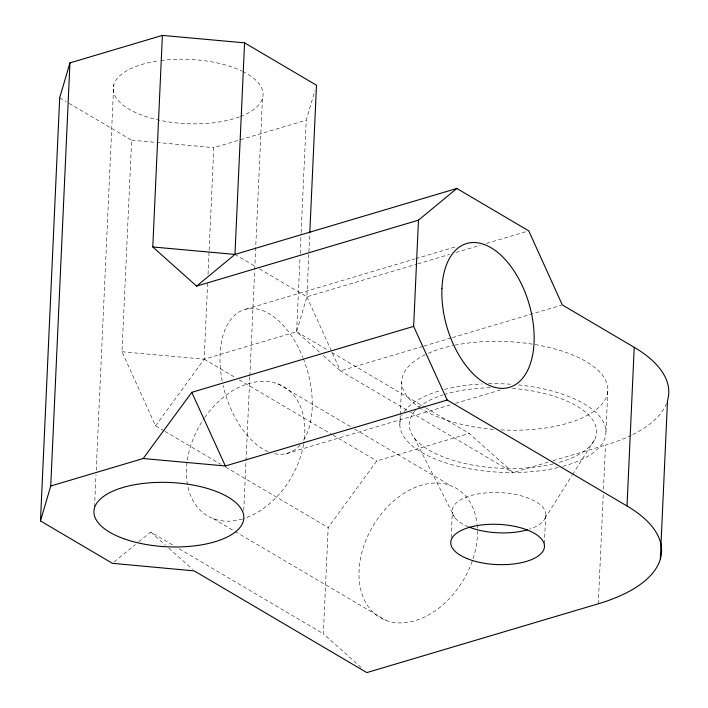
<?xml version="1.0" encoding="UTF-8"?>
<svg xmlns="http://www.w3.org/2000/svg" width="708" height="708" viewBox="0 0 708 708"><rect width="100%" height="100%" fill="white"/><g stroke="black" fill="none" stroke-linecap="round" stroke-linejoin="round"><path stroke-width="0.53" stroke-dasharray="3.54 2.66" d="M94.545 506.804L96.005 474.767M96.2 470.342L113.714 84.774M164.106 430.871L155.565 425.835L122.006 351.752L131.617 140.193L67.26 102.271M155.565 425.835L204.187 359.204L207.692 282.076M208.037 274.359L209.09 251.225M209.143 250.119L213.798 147.645L306.237 120.165L314.945 90.527M243.764 510.353L249.836 376.674M249.88 375.567L254.65 270.615M254.703 269.509L262.473 98.262M319.352 352.035L296.625 331.733L299.98 257.898M300.183 253.491L301.086 233.658M301.13 232.56L306.237 120.165M122.006 351.752L204.187 359.204L296.625 331.733L306.891 296.802L309.741 233.994M361.08 667.467L323.352 633.757L328.176 527.557L376.798 460.926L469.245 433.446L513.061 472.599L548.78 461.979M399.825 424.49L400.215 415.808M400.268 414.72L401.746 382.17M451.164 537.558L452.306 512.388M544.39 543.709L545.788 513.061M605.96 431.712L607.88 389.4M598.295 603.791L603.305 493.609M603.499 489.201L605.499 445.12A164.114 70.393 2.6 0 0 631.155 435.376M545.027 518.283L571.993 475.493M572.586 474.564L594.862 439.208M114.103 561.931L135.405 544.558M138.812 541.77L150.742 532.044L174.451 546.018M245.773 309.201L414.808 258.951M415.861 258.641L457.067 246.393M259.571 268.916L306.891 296.802L416.764 264.137M417.817 263.827L449.509 254.402M455.855 252.517L480.148 245.295M486.485 243.41L528.743 230.852M422.853 346.389L340.451 370.886L322.6 354.929M423.906 346.07L451.377 337.911M452.43 337.592L561.249 305.245M286.474 453.589L451.288 404.595M455.51 403.339L501.999 389.524M552.983 460.731L605.499 445.12M131.617 140.193L155.716 142.379M156.813 142.476L213.798 147.645M59.693 97.81L66.313 101.713M234.968 254.42L255.783 266.686M296.625 331.733L327.928 350.177M331.725 352.407L424.667 407.18M425.614 407.737L469.245 433.446M406.834 410.003L340.451 370.886L306.891 296.802M410.631 412.242L513.061 472.599M277.846 383.825L350.876 426.862M354.673 429.101L450.465 485.546M204.187 359.204L235.49 377.647M239.277 379.886L332.229 434.659M333.176 435.216L376.798 460.926M165.053 431.429L221.011 464.404M225.746 467.191L328.176 527.557M213.365 518.672L234.224 530.973M235.171 531.531L385.975 620.394M179.195 548.806L323.352 633.757M150.742 532.044L165.504 545.231M168.787 548.169L192.567 569.418M414.277 437.898L454.74 517.628M666.555 403.365A164.114 70.393 2.6 0 1 632.058 434.933M477.095 524.575A75.021 52.666 -59.5 0 1 394.807 622.562A75.021 52.666 -59.5 0 1 382.532 512.424A75.021 52.666 -59.5 0 1 476.971 523.531M242.711 71.481A75.021 32.179 2.6 0 1 240.454 116.51M239.437 116.891A75.021 32.179 2.6 0 1 125.272 106.758A75.021 32.179 2.6 0 1 158.946 60.773M160.946 60.499A75.021 32.179 2.6 0 1 241.738 71.012M518.557 384.913A103.156 44.25 2.6 0 1 603.216 421.658A103.156 44.25 2.6 0 1 562.382 466.466M558.108 467.537A103.156 44.25 2.6 0 1 444.04 462.28A103.156 44.25 2.6 0 1 402.082 415.136M404.25 411.596A103.156 44.25 2.6 0 1 440.279 390.604M444.456 389.453A103.156 44.25 2.6 0 1 482.024 383.957M488.423 383.718A103.156 44.25 2.6 0 1 512.096 384.329M512.406 388.4A93.775 40.223 2.6 0 1 593.446 421.11A93.775 40.223 2.6 0 1 557.462 462.846M553.302 463.899A93.775 40.223 2.6 0 1 443.606 457.076A93.775 40.223 2.6 0 1 415.446 410.401M418.702 407.312A93.775 40.223 2.6 0 1 442.925 394.94M443.987 394.613A93.775 40.223 2.6 0 1 491.998 387.71M454.89 345.194A103.156 44.25 2.6 0 1 605.19 379.444A103.156 44.25 2.6 0 1 499.928 429.844M493.449 429.384A103.156 44.25 2.6 0 1 421.517 408.79M420.641 408.233A103.156 44.25 2.6 0 1 427.287 353.734M428.34 353.265A103.156 44.25 2.6 0 1 452.863 345.61M468.289 526.77A46.887 20.116 2.6 0 1 465.245 497.538A46.887 20.116 2.6 0 1 533.08 500.158A46.887 20.116 2.6 0 1 529.549 529.133M300.095 444.925A75.021 42.648 73.4 0 1 272.102 453.085M268.075 451.642A75.021 42.648 73.4 0 1 223.108 385.435M222.206 381.169A75.021 42.648 73.4 0 1 244.871 309.44A75.021 42.648 73.4 0 1 302.953 357.629M303.351 358.637A75.021 42.648 73.4 0 1 302.697 441.544M204.692 417.57A75.021 52.666 -59.5 0 1 273.978 382.612A75.021 52.666 -59.5 0 1 303.776 443.19M303.59 444.27A75.021 52.666 -59.5 0 1 243.49 518.654M242.534 518.955A75.021 52.666 -59.5 0 1 187.664 485.759M187.47 484.768A75.021 52.666 -59.5 0 1 204.072 418.463"/><path stroke-width="1.06" d="M162.389 35.4L152.786 246.968L234.968 254.42L456.828 188.47L528.743 230.852L562.302 304.936L634.226 347.318L627.023 505.99A164.114 70.393 2.6 0 1 598.295 603.791L366.824 672.6L194.213 570.887L112.395 563.32L40.48 520.938L59.693 97.81L69.95 62.879L162.389 35.4L244.57 42.852L316.494 85.234L309.794 232.888M40.48 520.938L50.737 486.007L69.95 62.879M244.57 42.852L234.968 254.42L196.603 286.12L152.786 246.968M627.023 505.99L447.217 400.038L413.64 326.379L418.463 220.17L456.828 188.47M660.316 559.214L667.52 400.542A164.114 70.393 2.6 0 0 634.226 347.318M50.737 486.007L143.175 458.527L191.779 392.321L413.64 326.379M196.603 286.12L418.463 220.17M143.175 458.527L225.356 465.979L447.217 400.038M191.779 392.321L225.356 465.979M527.425 529.796A46.887 20.116 2.6 0 1 469.218 527.141M441.951 288.324A75.021 42.648 73.4 0 0 508.335 387.639A75.021 42.648 73.4 0 0 513.663 270.376A75.021 42.648 73.4 0 0 441.951 288.324M466.846 558.506A46.887 20.116 2.6 0 0 543.594 550.019A46.887 20.116 2.6 0 0 482.378 524.858A46.887 20.116 2.6 0 0 466.846 558.506M123.643 538.655A75.021 32.179 2.6 0 0 243.26 521.398A75.021 32.179 2.6 0 0 139.733 483.9A75.021 32.179 2.6 0 0 123.643 538.655"/></g></svg>
